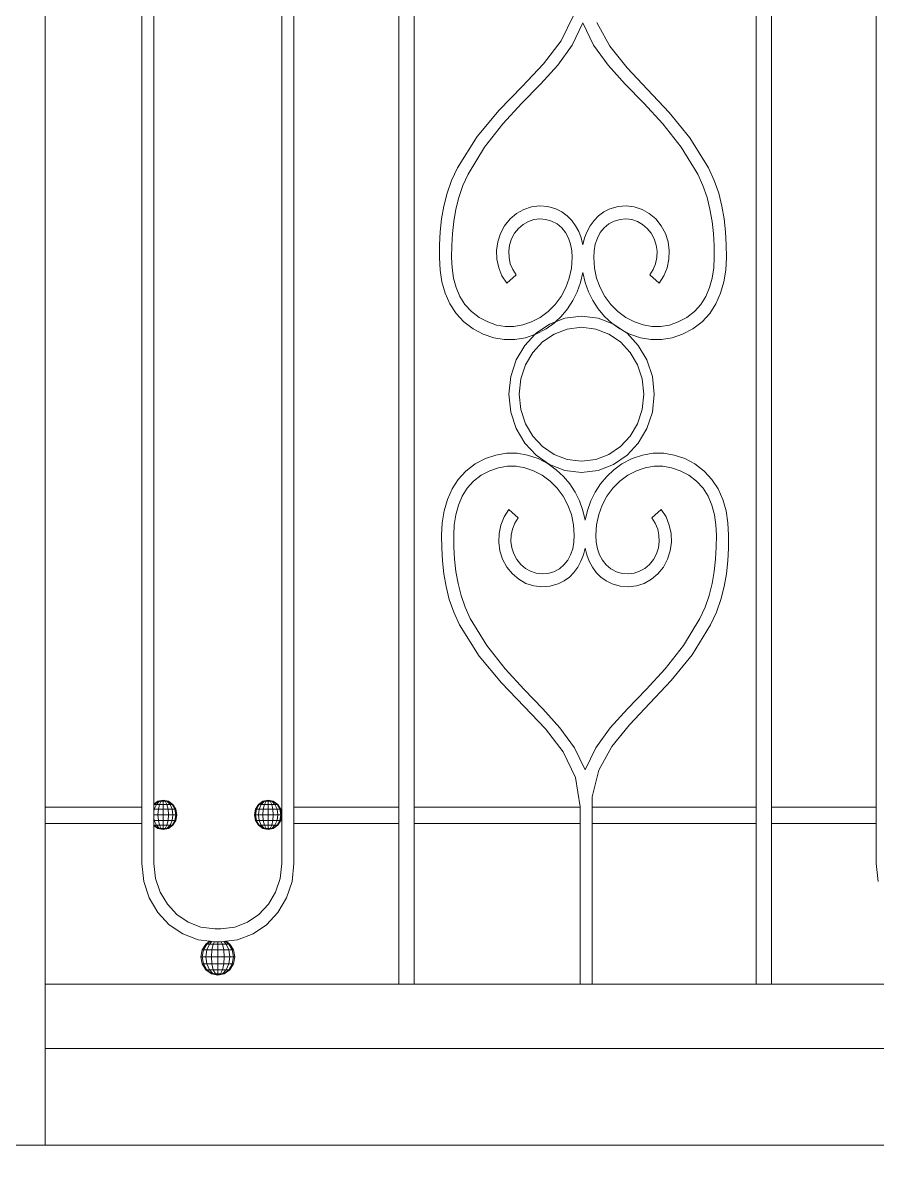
# Model space of a CAD drawing. Header units: millimetres. Extents: x 1832547 to 2001569, y -558009 to -417808.
# Drawn here: x 1889493 to 1890024, y -523585 to -522876 of the extents above; entities that cross this region are included whole.
import ezdxf
from ezdxf.xclip import XClip

# ---------------------------------------------------------------- set-up
doc = ezdxf.new("R2010")
doc.units = ezdxf.units.MM
doc.header["$MEASUREMENT"] = 0
doc.header["$XCLIPFRAME"] = 0
doc.linetypes.add('HIDDEN', pattern=[9.525, 6.35, -3.175])
for name, color, linetype, lineweight in [('CA. HATCH', 250, 'CONTINUOUS', 9), ('CA. TUONG', 30, 'CONTINUOUS', 30), ('CA.dim 08', 8, 'CONTINUOUS', 13), ('CA.khuat 75', 75, 'HIDDEN', 9), ('CA.noi that 15', 15, 'CONTINUOUS', 9), ('CA.thay 145', 145, 'CONTINUOUS', 18), ('CA_manh 08', 8, 'CONTINUOUS', 9)]:
    doc.layers.add(name, color=color, linetype=linetype, lineweight=lineweight)

# ---------------------------------------------------------------- blocks, each defined once
blk = doc.blocks.new('\xad54t54')
at = {"layer": 'CA. HATCH'}
h = blk.add_hatch(dxfattribs=at)
h.set_pattern_fill('MUDST', color=256, scale=200, angle=45, double=1)
h.paths.add_polyline_path([(1844214.98, -519021.52), (1844865.11, -519021.52), (1844865.11, -516941.52), (1844214.98, -516941.52)])
h.paths.add_polyline_path([(1845703.34, -519021.52), (1845055.11, -519021.52), (1845055.11, -516941.52), (1845703.34, -516941.52)])
blk.add_lwpolyline([(1845703.34, -519021.52), (1845055.11, -519021.52), (1845055.11, -516941.52), (1845703.34, -516941.52)], close=True, dxfattribs=at)
at = {"layer": 'CA.dim 08'}
blk.add_lwpolyline([(1845708.34, -519026.52), (1845050.11, -519026.52), (1845050.11, -516936.52), (1845708.34, -516936.52)], close=True, dxfattribs=at)
at = {"layer": 'CA.khuat 75', "ltscale": 20}
blk.add_lwpolyline([(1845798.34, -516846.52), (1844960.11, -517981.52), (1845800.23, -519116.52)], dxfattribs=at)
at = {"layer": 'CA.noi that 15'}
blk.add_lwpolyline([(1845718.34, -519036.52), (1845040.11, -519036.52), (1845040.11, -516926.52), (1845718.34, -516926.52)], close=True, dxfattribs=at)
at = {"layer": 'CA.thay 145'}
for points in [[(1844119.98, -519126.52), (1844119.98, -516846.52), (1845800.23, -516846.52), (1845800.23, -519126.52), (1845860.23, -519126.52), (1845860.23, -516346.52), (1844059.98, -516346.52), (1844059.98, -519126.52)], [(1845800.23, -519116.52), (1844960.11, -519116.52), (1844960.11, -516846.52), (1845800.23, -516846.52)], [(1845738.34, -519056.52), (1845020.11, -519056.52), (1845020.11, -516906.52), (1845738.34, -516906.52)]]:
    blk.add_lwpolyline(points, close=True, dxfattribs=at)
blk.add_lwpolyline([(1845800.23, -519116.52), (1845800.23, -516846.52)], dxfattribs=at)

msp = doc.modelspace()

# ---------------------------------------------------------------- linework, layer by layer
at = {"layer": 'CA_manh 08'}
for p, q in [((1889507.42, -523363.42), (1889507.42, -522850.38)), ((1889567.39, -522850.38), (1889567.39, -523363.42)), ((1889574.96, -523361.66), (1889574.96, -522851.77)), ((1889654.41, -522852.13), (1889654.41, -523368.31)), ((1889661.98, -523363.42), (1889661.98, -522851.15)), ((1889727.14, -522851.15), (1889727.14, -523363.42)), ((1889736.6, -523363.42), (1889736.6, -522851.15)), ((1889949.22, -522851.15), (1889949.22, -523363.42)), ((1889958.67, -523363.42), (1889958.67, -522851.15)), ((1890023.84, -522851.15), (1890023.84, -523363.42)), ((1889835.6, -522871.46), (1889828.02, -522887.24)), ((1889834.93, -522889.88), (1889841.55, -522876.16)), ((1889841.55, -522876.16), (1889848.17, -522889.88)), ((1889858.22, -522890.55), (1889850.17, -522875.93)), ((1889828.02, -522887.24), (1889816.96, -522901.59)), ((1889825.94, -522902.27), (1889834.93, -522889.88)), ((1889848.17, -522889.88), (1889857.17, -522902.27)), ((1889869.1, -522904.1), (1889858.22, -522890.55)), ((1889816.96, -522901.59), (1889803.72, -522915.58)), ((1889815.28, -522914.08), (1889825.94, -522902.27)), ((1889857.17, -522902.27), (1889867.83, -522914.08)), ((1889881.75, -522917.51), (1889869.1, -522904.1)), ((1889803.72, -522915.58), (1889789.55, -522930.28)), ((1889803.66, -522926.04), (1889815.28, -522914.08)), ((1889867.83, -522914.08), (1889879.44, -522926.04)), ((1889895.08, -522931.7), (1889881.75, -522917.51)), ((1889789.55, -522930.28), (1889775.74, -522946.78)), ((1889791.8, -522938.87), (1889803.66, -522926.04)), ((1889879.44, -522926.04), (1889891.31, -522938.87)), ((1889908.04, -522947.61), (1889895.08, -522931.7)), ((1889780.4, -522953.32), (1889791.8, -522938.87)), ((1889891.31, -522938.87), (1889902.7, -522953.32)), ((1889775.74, -522946.78), (1889763.57, -522966.16)), ((1889770.18, -522970.11), (1889780.4, -522953.32)), ((1889902.7, -522953.32), (1889912.93, -522970.11)), ((1889919.54, -522966.16), (1889908.04, -522947.61)), ((1889763.57, -522966.16), (1889759.94, -522974.08)), ((1889923.17, -522974.08), (1889919.54, -522966.16)), ((1889759.94, -522974.08), (1889757.16, -522982.02)), ((1889766.95, -522977.23), (1889770.18, -522970.11)), ((1889912.93, -522970.11), (1889916.16, -522977.23)), ((1889925.94, -522982.02), (1889923.17, -522974.08)), ((1889757.16, -522982.02), (1889755.13, -522989.98)), ((1889764.44, -522984.53), (1889766.95, -522977.23)), ((1889916.16, -522977.23), (1889918.67, -522984.53)), ((1889927.98, -522989.98), (1889925.94, -522982.02)), ((1889762.57, -522991.95), (1889764.44, -522984.53)), ((1889918.67, -522984.53), (1889920.53, -522991.95)), ((1889755.13, -522989.98), (1889753.73, -522997.96)), ((1889761.27, -522999.45), (1889762.57, -522991.95)), ((1889800.34, -522994.52), (1889796.33, -522997.92)), ((1889804.81, -522992), (1889800.34, -522994.52)), ((1889809.61, -522990.41), (1889804.81, -522992)), ((1889814.63, -522989.8), (1889809.61, -522990.41)), ((1889819.72, -522990.19), (1889814.63, -522989.8)), ((1889824.76, -522991.64), (1889819.72, -522990.19)), ((1889828.49, -522993.51), (1889824.76, -522991.64)), ((1889831.77, -522995.92), (1889828.49, -522993.51)), ((1889834.62, -522998.81), (1889831.77, -522995.92)), ((1889851.33, -522995.92), (1889848.49, -522998.81)), ((1889854.62, -522993.51), (1889851.33, -522995.92)), ((1889858.35, -522991.64), (1889854.62, -522993.51)), ((1889863.39, -522990.19), (1889858.35, -522991.64)), ((1889868.48, -522989.8), (1889863.39, -522990.19)), ((1889873.49, -522990.41), (1889868.48, -522989.8)), ((1889878.3, -522992), (1889873.49, -522990.41)), ((1889882.77, -522994.52), (1889878.3, -522992)), ((1889886.77, -522997.92), (1889882.77, -522994.52)), ((1889920.53, -522991.95), (1889921.84, -522999.45)), ((1889929.37, -522997.96), (1889927.98, -522989.98)), ((1889753.73, -522997.96), (1889752.88, -523005.95)), ((1889760.45, -523006.98), (1889761.27, -522999.45)), ((1889792.92, -523002.16), (1889790.32, -523007.02)), ((1889796.33, -522997.92), (1889792.92, -523002.16)), ((1889799.09, -523006.86), (1889801.56, -523003.79)), ((1889801.56, -523003.79), (1889804.45, -523001.33)), ((1889804.45, -523001.33), (1889807.68, -522999.51)), ((1889807.68, -522999.51), (1889811.15, -522998.36)), ((1889811.15, -522998.36), (1889814.77, -522997.91)), ((1889814.77, -522997.91), (1889818.46, -522998.2)), ((1889818.46, -522998.2), (1889822.11, -522999.25)), ((1889822.11, -522999.25), (1889825.55, -523001.06)), ((1889825.55, -523001.06), (1889828.42, -523003.47)), ((1889828.42, -523003.47), (1889830.76, -523006.41)), ((1889837.02, -523002.12), (1889834.62, -522998.81)), ((1889838.97, -523005.79), (1889837.02, -523002.12)), ((1889846.09, -523002.12), (1889844.13, -523005.79)), ((1889848.49, -522998.81), (1889846.09, -523002.12)), ((1889852.35, -523006.41), (1889854.68, -523003.47)), ((1889854.68, -523003.47), (1889857.56, -523001.06)), ((1889857.56, -523001.06), (1889860.99, -522999.25)), ((1889860.99, -522999.25), (1889864.65, -522998.2)), ((1889864.65, -522998.2), (1889868.33, -522997.91)), ((1889868.33, -522997.91), (1889871.96, -522998.36)), ((1889871.96, -522998.36), (1889875.43, -522999.51)), ((1889875.43, -522999.51), (1889878.65, -523001.33)), ((1889878.65, -523001.33), (1889881.55, -523003.79)), ((1889881.55, -523003.79), (1889884.01, -523006.86)), ((1889890.19, -523002.16), (1889886.77, -522997.92)), ((1889892.79, -523007.02), (1889890.19, -523002.16)), ((1889921.84, -522999.45), (1889922.66, -523006.98)), ((1889930.23, -523005.95), (1889929.37, -522997.96)), ((1889752.88, -523005.95), (1889752.45, -523013.96)), ((1889760.02, -523014.48), (1889760.45, -523006.98)), ((1889790.32, -523007.02), (1889788.66, -523012.2)), ((1889796, -523014.15), (1889797.21, -523010.39)), ((1889797.21, -523010.39), (1889799.09, -523006.86)), ((1889830.76, -523006.41), (1889832.56, -523009.8)), ((1889832.56, -523009.8), (1889833.84, -523013.57)), ((1889840.49, -523009.75), (1889838.97, -523005.79)), ((1889841.55, -523013.96), (1889840.49, -523009.75)), ((1889842.62, -523009.75), (1889841.55, -523013.96)), ((1889844.13, -523005.79), (1889842.62, -523009.75)), ((1889849.27, -523013.57), (1889850.55, -523009.8)), ((1889850.55, -523009.8), (1889852.35, -523006.41)), ((1889884.01, -523006.86), (1889885.9, -523010.39)), ((1889885.9, -523010.39), (1889887.1, -523014.15)), ((1889894.45, -523012.2), (1889892.79, -523007.02)), ((1889922.66, -523006.98), (1889923.08, -523014.48)), ((1889930.65, -523013.96), (1889930.23, -523005.95)), ((1889752.45, -523013.96), (1889752.36, -523021.98)), ((1889759.92, -523021.92), (1889760.02, -523014.48)), ((1889788.66, -523012.2), (1889787.92, -523017.57)), ((1889787.92, -523017.57), (1889788.11, -523022.96)), ((1889795.48, -523018.03), (1889796, -523014.15)), ((1889795.63, -523021.94), (1889795.48, -523018.03)), ((1889833.84, -523013.57), (1889834.6, -523017.66)), ((1889834.6, -523017.66), (1889834.85, -523021.98)), ((1889848.26, -523021.98), (1889848.51, -523017.66)), ((1889848.51, -523017.66), (1889849.27, -523013.57)), ((1889887.1, -523014.15), (1889887.63, -523018.03)), ((1889887.63, -523018.03), (1889887.48, -523021.94)), ((1889895.18, -523017.57), (1889894.45, -523012.2)), ((1889894.99, -523022.96), (1889895.18, -523017.57)), ((1889923.08, -523014.48), (1889923.18, -523021.92)), ((1889930.75, -523021.98), (1889930.65, -523013.96)), ((1889752.36, -523021.98), (1889752.77, -523029.69)), ((1889760.24, -523028.42), (1889759.92, -523021.92)), ((1889788.11, -523022.96), (1889789.23, -523028.25)), ((1889796.44, -523025.77), (1889795.63, -523021.94)), ((1889834.85, -523021.98), (1889834.4, -523028.47)), ((1889848.71, -523028.47), (1889848.26, -523021.98)), ((1889887.48, -523021.94), (1889886.67, -523025.77)), ((1889893.88, -523028.25), (1889894.99, -523022.96)), ((1889923.18, -523021.92), (1889922.86, -523028.42)), ((1889930.34, -523029.69), (1889930.75, -523021.98)), ((1889752.77, -523029.69), (1889753.97, -523037.12)), ((1889761.18, -523034.69), (1889760.24, -523028.42)), ((1889789.23, -523028.25), (1889791.26, -523033.28)), ((1889797.92, -523029.41), (1889796.44, -523025.77)), ((1889800.04, -523032.76), (1889797.92, -523029.41)), ((1889834.4, -523028.47), (1889833.07, -523034.72)), ((1889840.14, -523037.34), (1889841.55, -523031.22)), ((1889841.55, -523031.22), (1889842.96, -523037.34)), ((1889850.04, -523034.72), (1889848.71, -523028.47)), ((1889885.19, -523029.41), (1889883.06, -523032.76)), ((1889886.67, -523025.77), (1889885.19, -523029.41)), ((1889891.85, -523033.28), (1889893.88, -523028.25)), ((1889922.86, -523028.42), (1889921.92, -523034.69)), ((1889929.14, -523037.12), (1889930.34, -523029.69)), ((1889753.97, -523037.12), (1889755.99, -523044.16)), ((1889762.8, -523040.62), (1889761.18, -523034.69)), ((1889791.26, -523033.28), (1889794.19, -523037.91)), ((1889794.19, -523037.91), (1889800.04, -523032.76)), ((1889833.07, -523034.72), (1889830.9, -523040.63)), ((1889838.06, -523043.19), (1889840.14, -523037.34)), ((1889842.96, -523037.34), (1889845.04, -523043.19)), ((1889852.2, -523040.63), (1889850.04, -523034.72)), ((1889883.06, -523032.76), (1889888.91, -523037.91)), ((1889888.91, -523037.91), (1889891.85, -523033.28)), ((1889921.92, -523034.69), (1889920.31, -523040.62)), ((1889927.11, -523044.16), (1889929.14, -523037.12)), ((1889755.99, -523044.16), (1889758.9, -523050.7)), ((1889765.14, -523046.12), (1889762.8, -523040.62)), ((1889768.26, -523051.11), (1889765.14, -523046.12)), ((1889827.96, -523046.13), (1889824.28, -523051.11)), ((1889830.9, -523040.63), (1889827.96, -523046.13)), ((1889835.34, -523048.71), (1889838.06, -523043.19)), ((1889845.04, -523043.19), (1889847.76, -523048.71)), ((1889855.15, -523046.13), (1889852.2, -523040.63)), ((1889858.83, -523051.11), (1889855.15, -523046.13)), ((1889917.97, -523046.12), (1889914.84, -523051.11)), ((1889920.31, -523040.62), (1889917.97, -523046.12)), ((1889924.21, -523050.7), (1889927.11, -523044.16)), ((1889758.9, -523050.7), (1889762.71, -523056.63)), ((1889772.22, -523055.48), (1889768.26, -523051.11)), ((1889824.28, -523051.11), (1889819.91, -523055.48)), ((1889832.02, -523053.84), (1889835.34, -523048.71)), ((1889847.76, -523048.71), (1889851.09, -523053.84)), ((1889863.2, -523055.48), (1889858.83, -523051.11)), ((1889914.84, -523051.11), (1889910.89, -523055.48)), ((1889920.39, -523056.63), (1889924.21, -523050.7)), ((1889762.71, -523056.63), (1889767.49, -523061.83)), ((1889777.06, -523059.16), (1889772.22, -523055.48)), ((1889782.41, -523061.98), (1889777.06, -523059.16)), ((1889814.91, -523059.16), (1889809.57, -523061.97)), ((1889819.91, -523055.48), (1889814.91, -523059.16)), ((1889824.5, -523061.86), (1889828.11, -523058.5)), ((1889830.34, -523059.62), (1889824.5, -523061.86)), ((1889828.11, -523058.5), (1889832.02, -523053.84)), ((1889840.7, -523058.33), (1889830.34, -523059.62)), ((1889851.06, -523059.62), (1889840.7, -523058.33)), ((1889860.05, -523063.07), (1889851.06, -523059.62)), ((1889851.09, -523053.84), (1889855, -523058.5)), ((1889855, -523058.5), (1889859.45, -523062.64)), ((1889868.2, -523059.16), (1889863.2, -523055.48)), ((1889873.54, -523061.97), (1889868.2, -523059.16)), ((1889906.05, -523059.16), (1889900.7, -523061.98)), ((1889910.89, -523055.48), (1889906.05, -523059.16)), ((1889915.61, -523061.83), (1889920.39, -523056.63)), ((1889767.49, -523061.83), (1889773.27, -523066.19)), ((1889773.27, -523066.19), (1889779.65, -523069.54)), ((1889782.41, -523061.98), (1889787.81, -523063.86)), ((1889793.26, -523064.8), (1889787.81, -523063.86)), ((1889798.72, -523064.8), (1889793.26, -523064.8)), ((1889804.16, -523063.85), (1889798.72, -523064.8)), ((1889809.57, -523061.97), (1889804.16, -523063.85)), ((1889812.32, -523069.54), (1889818.69, -523066.19)), ((1889820.83, -523063.27), (1889812.43, -523069.01)), ((1889818.69, -523066.19), (1889823.66, -523062.64)), ((1889824.5, -523061.86), (1889820.83, -523063.27)), ((1889823.66, -523062.64), (1889824.5, -523061.86)), ((1889823.66, -523069.49), (1889831.82, -523066.35)), ((1889831.82, -523066.35), (1889840.7, -523065.25)), ((1889840.7, -523065.25), (1889849.59, -523066.35)), ((1889849.59, -523066.35), (1889857.74, -523069.49)), ((1889859.45, -523062.64), (1889860.05, -523063.07)), ((1889860.05, -523063.07), (1889864.42, -523066.19)), ((1889860.58, -523063.27), (1889860.05, -523063.07)), ((1889866.3, -523067.19), (1889860.58, -523063.27)), ((1889864.42, -523066.19), (1889866.3, -523067.19)), ((1889866.3, -523067.19), (1889870.79, -523069.54)), ((1889868.97, -523069.01), (1889866.3, -523067.19)), ((1889878.94, -523063.85), (1889873.54, -523061.97)), ((1889884.39, -523064.8), (1889878.94, -523063.85)), ((1889889.85, -523064.8), (1889884.39, -523064.8)), ((1889895.29, -523063.86), (1889889.85, -523064.8)), ((1889900.7, -523061.98), (1889895.29, -523063.86)), ((1889909.83, -523066.19), (1889903.46, -523069.54)), ((1889909.83, -523066.19), (1889915.61, -523061.83)), ((1889779.65, -523069.54), (1889786.13, -523071.78)), ((1889786.13, -523071.78), (1889792.69, -523072.89)), ((1889792.69, -523072.89), (1889799.27, -523072.89)), ((1889799.27, -523072.89), (1889805.83, -523071.78)), ((1889811.75, -523069.74), (1889805.43, -523076.53)), ((1889811.75, -523069.74), (1889805.83, -523071.78)), ((1889810.45, -523080.86), (1889816.46, -523074.41)), ((1889812.43, -523069.01), (1889811.75, -523069.74)), ((1889811.75, -523069.74), (1889812.32, -523069.54)), ((1889816.46, -523074.41), (1889823.66, -523069.49)), ((1889857.74, -523069.49), (1889864.94, -523074.41)), ((1889864.94, -523074.41), (1889870.95, -523080.86)), ((1889875.98, -523076.53), (1889868.97, -523069.01)), ((1889870.79, -523069.54), (1889877.28, -523071.78)), ((1889877.28, -523071.78), (1889883.83, -523072.89)), ((1889883.83, -523072.89), (1889890.41, -523072.89)), ((1889890.41, -523072.89), (1889896.97, -523071.78)), ((1889896.97, -523071.78), (1889903.46, -523069.54)), ((1889805.43, -523076.53), (1889800.08, -523085.55)), ((1889805.87, -523088.59), (1889810.45, -523080.86)), ((1889870.95, -523080.86), (1889875.53, -523088.59)), ((1889881.32, -523085.55), (1889875.98, -523076.53)), ((1889800.08, -523085.55), (1889796.68, -523095.77)), ((1889802.95, -523097.36), (1889805.87, -523088.59)), ((1889875.53, -523088.59), (1889878.45, -523097.36)), ((1889884.72, -523095.77), (1889881.32, -523085.55)), ((1889796.68, -523095.77), (1889795.49, -523106.9)), ((1889885.92, -523106.9), (1889884.72, -523095.77)), ((1889801.93, -523106.9), (1889802.95, -523097.36)), ((1889878.45, -523097.36), (1889879.47, -523106.9)), ((1889795.49, -523106.9), (1889796.68, -523118.03)), ((1889802.95, -523116.44), (1889801.93, -523106.9)), ((1889879.47, -523106.9), (1889878.45, -523116.44)), ((1889884.72, -523118.03), (1889885.92, -523106.9)), ((1889805.87, -523125.21), (1889802.95, -523116.44)), ((1889878.45, -523116.44), (1889875.53, -523125.21)), ((1889796.68, -523118.03), (1889800.08, -523128.25)), ((1889881.32, -523128.25), (1889884.72, -523118.03)), ((1889800.08, -523128.25), (1889805.43, -523137.27)), ((1889810.45, -523132.94), (1889805.87, -523125.21)), ((1889875.53, -523125.21), (1889870.95, -523132.94)), ((1889875.98, -523137.27), (1889881.32, -523128.25)), ((1889805.43, -523137.27), (1889812.43, -523144.79)), ((1889816.46, -523139.39), (1889810.45, -523132.94)), ((1889870.95, -523132.94), (1889864.94, -523139.39)), ((1889868.97, -523144.79), (1889875.98, -523137.27)), ((1889781, -523146.88), (1889787.49, -523144.65)), ((1889787.49, -523144.65), (1889794.05, -523143.53)), ((1889794.05, -523143.53), (1889800.63, -523143.53)), ((1889800.63, -523143.53), (1889807.19, -523144.65)), ((1889807.19, -523144.65), (1889813.67, -523146.88)), ((1889812.43, -523144.79), (1889820.83, -523150.53)), ((1889823.66, -523144.31), (1889816.46, -523139.39)), ((1889831.82, -523147.45), (1889823.66, -523144.31)), ((1889857.74, -523144.31), (1889849.59, -523147.45)), ((1889864.94, -523139.39), (1889857.74, -523144.31)), ((1889860.58, -523150.53), (1889868.97, -523144.79)), ((1889872.14, -523146.88), (1889878.63, -523144.65)), ((1889885.19, -523143.53), (1889878.63, -523144.65)), ((1889891.77, -523143.53), (1889885.19, -523143.53)), ((1889891.77, -523143.53), (1889898.33, -523144.65)), ((1889898.33, -523144.65), (1889904.81, -523146.88)), ((1889768.85, -523154.6), (1889774.63, -523150.23)), ((1889774.63, -523150.23), (1889781, -523146.88)), ((1889783.76, -523154.45), (1889789.17, -523152.57)), ((1889794.61, -523151.63), (1889789.17, -523152.57)), ((1889800.07, -523151.63), (1889794.61, -523151.63)), ((1889805.52, -523152.57), (1889800.07, -523151.63)), ((1889810.92, -523154.45), (1889805.52, -523152.57)), ((1889813.67, -523146.88), (1889820.05, -523150.23)), ((1889820.05, -523150.23), (1889825.01, -523153.79)), ((1889820.83, -523150.53), (1889830.34, -523154.19)), ((1889840.7, -523148.55), (1889831.82, -523147.45)), ((1889849.59, -523147.45), (1889840.7, -523148.55)), ((1889851.06, -523154.19), (1889860.58, -523150.53)), ((1889860.8, -523153.79), (1889865.77, -523150.23)), ((1889865.77, -523150.23), (1889872.14, -523146.88)), ((1889880.3, -523152.57), (1889874.9, -523154.45)), ((1889885.74, -523151.63), (1889880.3, -523152.57)), ((1889891.2, -523151.63), (1889885.74, -523151.63)), ((1889896.65, -523152.57), (1889891.2, -523151.63)), ((1889902.06, -523154.45), (1889896.65, -523152.57)), ((1889911.19, -523150.23), (1889904.81, -523146.88)), ((1889911.19, -523150.23), (1889916.97, -523154.6)), ((1889764.07, -523159.8), (1889768.85, -523154.6)), ((1889778.42, -523157.27), (1889773.57, -523160.95)), ((1889783.76, -523154.45), (1889778.42, -523157.27)), ((1889816.26, -523157.27), (1889810.92, -523154.45)), ((1889821.26, -523160.95), (1889816.26, -523157.27)), ((1889825.01, -523153.79), (1889829.46, -523157.93)), ((1889829.46, -523157.93), (1889833.37, -523162.59)), ((1889830.34, -523154.19), (1889840.7, -523155.47)), ((1889840.7, -523155.47), (1889851.06, -523154.19)), ((1889852.45, -523162.59), (1889856.35, -523157.93)), ((1889856.35, -523157.93), (1889860.8, -523153.79)), ((1889869.56, -523157.27), (1889864.55, -523160.95)), ((1889874.9, -523154.45), (1889869.56, -523157.27)), ((1889907.4, -523157.27), (1889902.06, -523154.45)), ((1889912.24, -523160.95), (1889907.4, -523157.27)), ((1889916.97, -523154.6), (1889921.75, -523159.8)), ((1889757.35, -523172.26), (1889760.25, -523165.72)), ((1889760.25, -523165.72), (1889764.07, -523159.8)), ((1889769.62, -523165.32), (1889766.49, -523170.31)), ((1889773.57, -523160.95), (1889769.62, -523165.32)), ((1889825.63, -523165.32), (1889821.26, -523160.95)), ((1889829.31, -523170.3), (1889825.63, -523165.32)), ((1889833.37, -523162.59), (1889836.7, -523167.71)), ((1889849.12, -523167.71), (1889852.45, -523162.59)), ((1889860.19, -523165.32), (1889856.5, -523170.3)), ((1889864.55, -523160.95), (1889860.19, -523165.32)), ((1889916.2, -523165.32), (1889912.24, -523160.95)), ((1889919.32, -523170.31), (1889916.2, -523165.32)), ((1889921.75, -523159.8), (1889925.57, -523165.72)), ((1889925.57, -523165.72), (1889928.47, -523172.26)), ((1889755.32, -523179.3), (1889757.35, -523172.26)), ((1889766.49, -523170.31), (1889764.15, -523175.81)), ((1889832.26, -523175.79), (1889829.31, -523170.3)), ((1889836.7, -523167.71), (1889839.42, -523173.23)), ((1889839.42, -523173.23), (1889841.5, -523179.09)), ((1889844.32, -523179.09), (1889846.4, -523173.23)), ((1889846.4, -523173.23), (1889849.12, -523167.71)), ((1889856.5, -523170.3), (1889853.56, -523175.79)), ((1889921.66, -523175.81), (1889919.32, -523170.31)), ((1889928.47, -523172.26), (1889930.5, -523179.3)), ((1889754.12, -523186.74), (1889755.32, -523179.3)), ((1889764.15, -523175.81), (1889762.54, -523181.74)), ((1889792.61, -523183.14), (1889795.55, -523178.51)), ((1889795.55, -523178.51), (1889801.4, -523183.67)), ((1889834.42, -523181.71), (1889832.26, -523175.79)), ((1889841.5, -523179.09), (1889842.91, -523185.21)), ((1889842.91, -523185.21), (1889844.32, -523179.09)), ((1889853.56, -523175.79), (1889851.39, -523181.71)), ((1889884.42, -523183.67), (1889890.27, -523178.51)), ((1889890.27, -523178.51), (1889893.21, -523183.14)), ((1889923.28, -523181.74), (1889921.66, -523175.81)), ((1889930.5, -523179.3), (1889931.69, -523186.74)), ((1889753.71, -523194.45), (1889754.12, -523186.74)), ((1889761.6, -523188), (1889761.28, -523194.51)), ((1889762.54, -523181.74), (1889761.6, -523188)), ((1889790.58, -523188.18), (1889792.61, -523183.14)), ((1889799.27, -523187.02), (1889797.8, -523190.66)), ((1889801.4, -523183.67), (1889799.27, -523187.02)), ((1889835.75, -523187.96), (1889834.42, -523181.71)), ((1889836.21, -523194.44), (1889835.75, -523187.96)), ((1889850.06, -523187.96), (1889849.61, -523194.44)), ((1889851.39, -523181.71), (1889850.06, -523187.96)), ((1889886.55, -523187.02), (1889884.42, -523183.67)), ((1889888.02, -523190.66), (1889886.55, -523187.02)), ((1889893.21, -523183.14), (1889895.23, -523188.18)), ((1889924.22, -523188), (1889923.28, -523181.74)), ((1889924.54, -523194.51), (1889924.22, -523188)), ((1889931.69, -523186.74), (1889932.11, -523194.45)), ((1889753.81, -523202.47), (1889753.71, -523194.45)), ((1889761.28, -523194.51), (1889761.38, -523201.95)), ((1889789.28, -523198.86), (1889789.47, -523193.46)), ((1889789.47, -523193.46), (1889790.58, -523188.18)), ((1889796.98, -523194.49), (1889796.83, -523198.4)), ((1889797.8, -523190.66), (1889796.98, -523194.49)), ((1889835.95, -523198.77), (1889836.21, -523194.44)), ((1889849.61, -523194.44), (1889849.87, -523198.77)), ((1889888.83, -523194.49), (1889888.02, -523190.66)), ((1889888.98, -523198.4), (1889888.83, -523194.49)), ((1889895.23, -523188.18), (1889896.35, -523193.46)), ((1889896.35, -523193.46), (1889896.54, -523198.86)), ((1889924.44, -523201.95), (1889924.54, -523194.51)), ((1889932.11, -523194.45), (1889932.01, -523202.47)), ((1889761.38, -523201.95), (1889761.8, -523209.45)), ((1889790.01, -523204.22), (1889789.28, -523198.86)), ((1889796.83, -523198.4), (1889797.36, -523202.28)), ((1889797.36, -523202.28), (1889798.56, -523206.04)), ((1889835.19, -523202.86), (1889835.95, -523198.77)), ((1889849.87, -523198.77), (1889850.63, -523202.86)), ((1889887.25, -523206.04), (1889888.46, -523202.28)), ((1889888.46, -523202.28), (1889888.98, -523198.4)), ((1889896.54, -523198.86), (1889895.8, -523204.22)), ((1889924.01, -523209.45), (1889924.44, -523201.95)), ((1889754.23, -523210.47), (1889753.81, -523202.47)), ((1889791.68, -523209.41), (1889790.01, -523204.22)), ((1889798.56, -523206.04), (1889800.45, -523209.56)), ((1889832.11, -523210.02), (1889833.91, -523206.63)), ((1889833.91, -523206.63), (1889835.19, -523202.86)), ((1889841.84, -523206.67), (1889840.33, -523210.64)), ((1889842.91, -523202.47), (1889841.84, -523206.67)), ((1889843.97, -523206.67), (1889842.91, -523202.47)), ((1889845.49, -523210.64), (1889843.97, -523206.67)), ((1889850.63, -523202.86), (1889851.9, -523206.63)), ((1889851.9, -523206.63), (1889853.7, -523210.02)), ((1889885.37, -523209.56), (1889887.25, -523206.04)), ((1889895.8, -523204.22), (1889894.14, -523209.41)), ((1889932.01, -523202.47), (1889931.58, -523210.47)), ((1889755.09, -523218.47), (1889754.23, -523210.47)), ((1889761.8, -523209.45), (1889762.62, -523216.98)), ((1889794.28, -523214.27), (1889791.68, -523209.41)), ((1889797.69, -523218.51), (1889794.28, -523214.27)), ((1889800.45, -523209.56), (1889802.91, -523212.63)), ((1889802.91, -523212.63), (1889805.81, -523215.1)), ((1889805.81, -523215.1), (1889809.03, -523216.92)), ((1889823.47, -523217.17), (1889826.9, -523215.36)), ((1889826.9, -523215.36), (1889829.78, -523212.96)), ((1889829.78, -523212.96), (1889832.11, -523210.02)), ((1889838.37, -523214.31), (1889835.97, -523217.62)), ((1889840.33, -523210.64), (1889838.37, -523214.31)), ((1889847.44, -523214.31), (1889845.49, -523210.64)), ((1889849.84, -523217.62), (1889847.44, -523214.31)), ((1889853.7, -523210.02), (1889856.04, -523212.96)), ((1889856.04, -523212.96), (1889858.92, -523215.36)), ((1889858.92, -523215.36), (1889862.35, -523217.17)), ((1889876.78, -523216.92), (1889880.01, -523215.1)), ((1889880.01, -523215.1), (1889882.9, -523212.63)), ((1889882.9, -523212.63), (1889885.37, -523209.56)), ((1889891.54, -523214.27), (1889888.13, -523218.51)), ((1889894.14, -523209.41), (1889891.54, -523214.27)), ((1889923.19, -523216.98), (1889924.01, -523209.45)), ((1889931.58, -523210.47), (1889930.73, -523218.47)), ((1889756.48, -523226.44), (1889755.09, -523218.47)), ((1889762.62, -523216.98), (1889763.93, -523224.48)), ((1889801.69, -523221.91), (1889797.69, -523218.51)), ((1889806.16, -523224.42), (1889801.69, -523221.91)), ((1889809.03, -523216.92), (1889812.51, -523218.07)), ((1889812.51, -523218.07), (1889816.13, -523218.51)), ((1889816.13, -523218.51), (1889819.81, -523218.23)), ((1889819.81, -523218.23), (1889823.47, -523217.17)), ((1889829.84, -523222.92), (1889826.11, -523224.79)), ((1889833.13, -523220.51), (1889829.84, -523222.92)), ((1889835.97, -523217.62), (1889833.13, -523220.51)), ((1889852.69, -523220.51), (1889849.84, -523217.62)), ((1889855.98, -523222.92), (1889852.69, -523220.51)), ((1889859.7, -523224.79), (1889855.98, -523222.92)), ((1889862.35, -523217.17), (1889866, -523218.23)), ((1889866, -523218.23), (1889869.69, -523218.51)), ((1889869.69, -523218.51), (1889873.31, -523218.07)), ((1889873.31, -523218.07), (1889876.78, -523216.92)), ((1889884.12, -523221.91), (1889879.65, -523224.42)), ((1889888.13, -523218.51), (1889884.12, -523221.91)), ((1889921.89, -523224.48), (1889923.19, -523216.98)), ((1889930.73, -523218.47), (1889929.33, -523226.44)), ((1889758.52, -523234.4), (1889756.48, -523226.44)), ((1889763.93, -523224.48), (1889765.79, -523231.9)), ((1889810.97, -523226.01), (1889806.16, -523224.42)), ((1889815.98, -523226.63), (1889810.97, -523226.01)), ((1889821.07, -523226.24), (1889815.98, -523226.63)), ((1889826.11, -523224.79), (1889821.07, -523226.24)), ((1889864.74, -523226.24), (1889859.7, -523224.79)), ((1889869.84, -523226.63), (1889864.74, -523226.24)), ((1889874.85, -523226.01), (1889869.84, -523226.63)), ((1889879.65, -523224.42), (1889874.85, -523226.01)), ((1889920.02, -523231.9), (1889921.89, -523224.48)), ((1889929.33, -523226.44), (1889927.3, -523234.4)), ((1889761.3, -523242.35), (1889758.52, -523234.4)), ((1889765.79, -523231.9), (1889768.3, -523239.2)), ((1889917.52, -523239.2), (1889920.02, -523231.9)), ((1889927.3, -523234.4), (1889924.52, -523242.35)), ((1889764.92, -523250.27), (1889761.3, -523242.35)), ((1889768.3, -523239.2), (1889771.53, -523246.31)), ((1889914.28, -523246.31), (1889917.52, -523239.2)), ((1889924.52, -523242.35), (1889920.89, -523250.27)), ((1889777.1, -523269.65), (1889764.92, -523250.27)), ((1889771.53, -523246.31), (1889781.76, -523263.11)), ((1889904.06, -523263.11), (1889914.28, -523246.31)), ((1889920.89, -523250.27), (1889909.39, -523268.82)), ((1889781.76, -523263.11), (1889793.15, -523277.55)), ((1889892.66, -523277.55), (1889904.06, -523263.11)), ((1889790.91, -523286.15), (1889777.1, -523269.65)), ((1889909.39, -523268.82), (1889896.44, -523284.73)), ((1889793.15, -523277.55), (1889805.02, -523290.39)), ((1889880.8, -523290.39), (1889892.66, -523277.55)), ((1889805.07, -523300.85), (1889790.91, -523286.15)), ((1889896.44, -523284.73), (1889883.1, -523298.92)), ((1889805.02, -523290.39), (1889816.63, -523302.35)), ((1889869.18, -523302.35), (1889880.8, -523290.39)), ((1889818.32, -523314.84), (1889805.07, -523300.85)), ((1889883.1, -523298.92), (1889870.46, -523312.33)), ((1889816.63, -523302.35), (1889827.29, -523314.16)), ((1889858.52, -523314.16), (1889869.18, -523302.35)), ((1889829.37, -523329.18), (1889818.32, -523314.84)), ((1889827.29, -523314.16), (1889836.29, -523326.55)), ((1889849.53, -523326.55), (1889858.52, -523314.16)), ((1889870.46, -523312.33), (1889859.58, -523325.87)), ((1889836.96, -523344.97), (1889829.37, -523329.18)), ((1889836.29, -523326.55), (1889842.91, -523340.26)), ((1889842.91, -523340.26), (1889849.53, -523326.55)), ((1889859.58, -523325.87), (1889851.52, -523340.49)), ((1889851.52, -523340.49), (1889847.37, -523357.11)), ((1889839.8, -523363.28), (1889836.96, -523344.97)), ((1889847.37, -523357.11), (1889847.37, -523363.42)), ((1889507.42, -523363.42), (1889567.39, -523363.42)), ((1889507.42, -523363.42), (1889507.42, -523373.58)), ((1889567.39, -523363.42), (1889567.39, -523373.58)), ((1889574.96, -523361.66), (1889577.45, -523359.86)), ((1889574.96, -523361.85), (1889574.96, -523361.66)), ((1889575.15, -523361.85), (1889574.96, -523361.85)), ((1889574.96, -523362.18), (1889575.15, -523361.85)), ((1889574.96, -523362.18), (1889574.96, -523361.85)), ((1889574.96, -523364.81), (1889574.96, -523362.18)), ((1889575.15, -523364.81), (1889574.96, -523364.81)), ((1889574.96, -523366.29), (1889575.15, -523364.81)), ((1889574.96, -523366.29), (1889574.96, -523364.81)), ((1889575.15, -523361.85), (1889577.7, -523359.86)), ((1889576.46, -523361.85), (1889575.15, -523361.85)), ((1889575.15, -523364.81), (1889576.46, -523361.85)), ((1889577.7, -523364.81), (1889575.15, -523364.81)), ((1889576.46, -523361.85), (1889578.41, -523359.86)), ((1889578.41, -523361.85), (1889576.46, -523361.85)), ((1889577.45, -523359.86), (1889580.71, -523359.17)), ((1889577.7, -523359.86), (1889577.45, -523359.86)), ((1889577.45, -523368.31), (1889577.7, -523364.81)), ((1889577.7, -523359.86), (1889580.71, -523359.17)), ((1889578.41, -523359.86), (1889577.7, -523359.86)), ((1889577.7, -523364.81), (1889578.41, -523361.85)), ((1889580.71, -523364.81), (1889577.7, -523364.81)), ((1889578.41, -523359.86), (1889580.71, -523359.17)), ((1889579.47, -523359.86), (1889578.41, -523359.86)), ((1889578.41, -523361.85), (1889579.47, -523359.86)), ((1889580.71, -523361.85), (1889578.41, -523361.85)), ((1889579.47, -523359.86), (1889580.71, -523359.17)), ((1889580.71, -523359.86), (1889579.47, -523359.86)), ((1889580.71, -523359.17), (1889580.71, -523359.86)), ((1889583.97, -523359.86), (1889580.71, -523359.17)), ((1889583.72, -523359.86), (1889580.71, -523359.17)), ((1889583.02, -523359.86), (1889580.71, -523359.17)), ((1889581.96, -523359.86), (1889580.71, -523359.17)), ((1889581.96, -523359.86), (1889580.71, -523359.86)), ((1889580.71, -523359.86), (1889580.71, -523361.85)), ((1889583.02, -523361.85), (1889580.71, -523361.85)), ((1889580.71, -523361.85), (1889580.71, -523364.81)), ((1889583.72, -523364.81), (1889580.71, -523364.81)), ((1889580.71, -523364.81), (1889580.71, -523368.31)), ((1889583.02, -523359.86), (1889581.96, -523359.86)), ((1889583.02, -523361.85), (1889581.96, -523359.86)), ((1889583.72, -523359.86), (1889583.02, -523359.86)), ((1889584.97, -523361.85), (1889583.02, -523359.86)), ((1889584.97, -523361.85), (1889583.02, -523361.85)), ((1889583.72, -523364.81), (1889583.02, -523361.85)), ((1889583.72, -523359.86), (1889583.97, -523359.86)), ((1889586.27, -523361.85), (1889583.72, -523359.86)), ((1889586.27, -523364.81), (1889583.72, -523364.81)), ((1889583.97, -523368.31), (1889583.72, -523364.81)), ((1889586.73, -523361.85), (1889583.97, -523359.86)), ((1889586.27, -523361.85), (1889584.97, -523361.85)), ((1889586.27, -523364.81), (1889584.97, -523361.85)), ((1889586.73, -523361.85), (1889586.27, -523361.85)), ((1889587.98, -523364.81), (1889586.27, -523361.85)), ((1889587.98, -523364.81), (1889586.27, -523364.81)), ((1889586.73, -523368.31), (1889586.27, -523364.81)), ((1889588.58, -523364.81), (1889586.73, -523361.85)), ((1889588.58, -523364.81), (1889587.98, -523364.81)), ((1889588.58, -523368.31), (1889587.98, -523364.81)), ((1889589.22, -523368.31), (1889588.58, -523364.81)), ((1889637.38, -523368.31), (1889638.03, -523364.81)), ((1889638.03, -523364.81), (1889639.88, -523361.85)), ((1889638.63, -523364.81), (1889638.03, -523364.81)), ((1889638.03, -523368.31), (1889638.63, -523364.81)), ((1889638.63, -523364.81), (1889640.34, -523361.85)), ((1889640.34, -523364.81), (1889638.63, -523364.81)), ((1889639.88, -523361.85), (1889642.64, -523359.86)), ((1889640.34, -523361.85), (1889639.88, -523361.85)), ((1889639.88, -523368.31), (1889640.34, -523364.81)), ((1889640.34, -523361.85), (1889642.89, -523359.86)), ((1889641.64, -523361.85), (1889640.34, -523361.85)), ((1889640.34, -523364.81), (1889641.64, -523361.85)), ((1889642.89, -523364.81), (1889640.34, -523364.81)), ((1889641.64, -523361.85), (1889643.59, -523359.86)), ((1889643.59, -523361.85), (1889641.64, -523361.85)), ((1889642.64, -523359.86), (1889645.9, -523359.17)), ((1889642.89, -523359.86), (1889642.64, -523359.86)), ((1889642.64, -523368.31), (1889642.89, -523364.81)), ((1889642.89, -523359.86), (1889645.9, -523359.17)), ((1889643.59, -523359.86), (1889642.89, -523359.86)), ((1889642.89, -523364.81), (1889643.59, -523361.85)), ((1889645.9, -523364.81), (1889642.89, -523364.81)), ((1889643.59, -523359.86), (1889645.9, -523359.17)), ((1889644.65, -523359.86), (1889643.59, -523359.86)), ((1889643.59, -523361.85), (1889644.65, -523359.86)), ((1889645.9, -523361.85), (1889643.59, -523361.85)), ((1889644.65, -523359.86), (1889645.9, -523359.17)), ((1889645.9, -523359.86), (1889644.65, -523359.86)), ((1889645.9, -523359.17), (1889645.9, -523359.86)), ((1889649.15, -523359.86), (1889645.9, -523359.17)), ((1889648.91, -523359.86), (1889645.9, -523359.17)), ((1889648.2, -523359.86), (1889645.9, -523359.17)), ((1889647.14, -523359.86), (1889645.9, -523359.17)), ((1889647.14, -523359.86), (1889645.9, -523359.86)), ((1889645.9, -523359.86), (1889645.9, -523361.85)), ((1889648.2, -523361.85), (1889645.9, -523361.85)), ((1889645.9, -523361.85), (1889645.9, -523364.81)), ((1889648.91, -523364.81), (1889645.9, -523364.81)), ((1889645.9, -523364.81), (1889645.9, -523368.31)), ((1889648.2, -523359.86), (1889647.14, -523359.86)), ((1889648.2, -523361.85), (1889647.14, -523359.86)), ((1889648.91, -523359.86), (1889648.2, -523359.86)), ((1889650.15, -523361.85), (1889648.2, -523359.86)), ((1889650.15, -523361.85), (1889648.2, -523361.85)), ((1889648.91, -523364.81), (1889648.2, -523361.85)), ((1889648.91, -523359.86), (1889649.15, -523359.86)), ((1889651.46, -523361.85), (1889648.91, -523359.86)), ((1889651.46, -523364.81), (1889648.91, -523364.81)), ((1889649.15, -523368.31), (1889648.91, -523364.81)), ((1889651.92, -523361.85), (1889649.15, -523359.86)), ((1889651.46, -523361.85), (1889650.15, -523361.85)), ((1889651.46, -523364.81), (1889650.15, -523361.85)), ((1889651.92, -523361.85), (1889651.46, -523361.85)), ((1889653.16, -523364.81), (1889651.46, -523361.85)), ((1889653.16, -523364.81), (1889651.46, -523364.81)), ((1889651.92, -523368.31), (1889651.46, -523364.81)), ((1889653.76, -523364.81), (1889651.92, -523361.85)), ((1889653.76, -523364.81), (1889653.16, -523364.81)), ((1889653.76, -523368.31), (1889653.16, -523364.81)), ((1889654.41, -523368.31), (1889653.76, -523364.81)), ((1889661.98, -523373.58), (1889661.98, -523363.42)), ((1889661.98, -523363.42), (1889727.14, -523363.42)), ((1889727.14, -523363.42), (1889727.14, -523373.58)), ((1889736.6, -523373.58), (1889736.6, -523363.42)), ((1889736.6, -523363.42), (1889839.8, -523363.42)), ((1889839.8, -523363.28), (1889839.8, -523363.42)), ((1889839.8, -523373.58), (1889839.8, -523363.42)), ((1889847.37, -523363.42), (1889949.22, -523363.42)), ((1889847.37, -523363.42), (1889847.37, -523373.58)), ((1889949.22, -523373.58), (1889949.22, -523363.42)), ((1889958.67, -523363.42), (1890023.84, -523363.42)), ((1889958.67, -523363.42), (1889958.67, -523373.58)), ((1890023.84, -523363.42), (1890023.84, -523373.58)), ((1889574.96, -523368.31), (1889574.96, -523366.29)), ((1889577.45, -523368.31), (1889574.96, -523368.31)), ((1889574.96, -523370.34), (1889574.96, -523368.31)), ((1889575.15, -523371.81), (1889574.96, -523370.34)), ((1889574.96, -523371.81), (1889574.96, -523370.34)), ((1889575.15, -523371.81), (1889574.96, -523371.81)), ((1889574.96, -523374.44), (1889574.96, -523371.81)), ((1889577.7, -523371.81), (1889575.15, -523371.81)), ((1889576.46, -523374.78), (1889575.15, -523371.81)), ((1889580.71, -523368.31), (1889577.45, -523368.31)), ((1889577.7, -523371.81), (1889577.45, -523368.31)), ((1889580.71, -523371.81), (1889577.7, -523371.81)), ((1889578.41, -523374.78), (1889577.7, -523371.81)), ((1889583.97, -523368.31), (1889580.71, -523368.31)), ((1889580.71, -523368.31), (1889580.71, -523371.81)), ((1889583.72, -523371.81), (1889580.71, -523371.81)), ((1889580.71, -523371.81), (1889580.71, -523374.78)), ((1889583.02, -523374.78), (1889583.72, -523371.81)), ((1889583.72, -523371.81), (1889583.97, -523368.31)), ((1889586.27, -523371.81), (1889583.72, -523371.81)), ((1889586.73, -523368.31), (1889583.97, -523368.31)), ((1889584.97, -523374.78), (1889586.27, -523371.81)), ((1889586.27, -523371.81), (1889586.73, -523368.31)), ((1889587.98, -523371.81), (1889586.27, -523371.81)), ((1889586.27, -523374.78), (1889587.98, -523371.81)), ((1889588.58, -523368.31), (1889586.73, -523368.31)), ((1889586.73, -523374.78), (1889588.58, -523371.81)), ((1889587.98, -523371.81), (1889588.58, -523368.31)), ((1889588.58, -523371.81), (1889587.98, -523371.81)), ((1889589.22, -523368.31), (1889588.58, -523368.31)), ((1889588.58, -523371.81), (1889589.22, -523368.31)), ((1889638.03, -523368.31), (1889637.38, -523368.31)), ((1889638.03, -523371.81), (1889637.38, -523368.31)), ((1889639.88, -523368.31), (1889638.03, -523368.31)), ((1889638.63, -523371.81), (1889638.03, -523368.31)), ((1889638.63, -523371.81), (1889638.03, -523371.81)), ((1889639.88, -523374.78), (1889638.03, -523371.81)), ((1889640.34, -523371.81), (1889638.63, -523371.81)), ((1889640.34, -523374.78), (1889638.63, -523371.81)), ((1889642.64, -523368.31), (1889639.88, -523368.31)), ((1889640.34, -523371.81), (1889639.88, -523368.31)), ((1889642.89, -523371.81), (1889640.34, -523371.81)), ((1889641.64, -523374.78), (1889640.34, -523371.81)), ((1889645.9, -523368.31), (1889642.64, -523368.31)), ((1889642.89, -523371.81), (1889642.64, -523368.31)), ((1889645.9, -523371.81), (1889642.89, -523371.81)), ((1889643.59, -523374.78), (1889642.89, -523371.81)), ((1889649.15, -523368.31), (1889645.9, -523368.31)), ((1889645.9, -523368.31), (1889645.9, -523371.81)), ((1889648.91, -523371.81), (1889645.9, -523371.81)), ((1889645.9, -523371.81), (1889645.9, -523374.78)), ((1889648.2, -523374.78), (1889648.91, -523371.81)), ((1889648.91, -523371.81), (1889649.15, -523368.31)), ((1889651.46, -523371.81), (1889648.91, -523371.81)), ((1889651.92, -523368.31), (1889649.15, -523368.31)), ((1889650.15, -523374.78), (1889651.46, -523371.81)), ((1889651.46, -523371.81), (1889651.92, -523368.31)), ((1889653.16, -523371.81), (1889651.46, -523371.81)), ((1889651.46, -523374.78), (1889653.16, -523371.81)), ((1889653.76, -523368.31), (1889651.92, -523368.31)), ((1889651.92, -523374.78), (1889653.76, -523371.81)), ((1889653.16, -523371.81), (1889653.76, -523368.31)), ((1889653.76, -523371.81), (1889653.16, -523371.81)), ((1889654.41, -523368.31), (1889653.76, -523368.31)), ((1889653.76, -523371.81), (1889654.41, -523368.31)), ((1889654.41, -523368.31), (1889654.41, -523398.45)), ((1889567.39, -523373.58), (1889507.42, -523373.58)), ((1889507.42, -523473.58), (1889507.42, -523373.58)), ((1889567.39, -523373.58), (1889567.39, -523398.49)), ((1889575.15, -523374.78), (1889574.96, -523374.44)), ((1889574.96, -523374.78), (1889574.96, -523374.44)), ((1889575.15, -523374.78), (1889574.96, -523374.78)), ((1889574.96, -523374.97), (1889574.96, -523374.78)), ((1889577.45, -523376.76), (1889574.96, -523374.97)), ((1889574.96, -523398.45), (1889574.96, -523374.97)), ((1889576.46, -523374.78), (1889575.15, -523374.78)), ((1889577.7, -523376.76), (1889575.15, -523374.78)), ((1889578.41, -523374.78), (1889576.46, -523374.78)), ((1889578.41, -523376.76), (1889576.46, -523374.78)), ((1889577.7, -523376.76), (1889577.45, -523376.76)), ((1889580.71, -523377.46), (1889577.45, -523376.76)), ((1889578.41, -523376.76), (1889577.7, -523376.76)), ((1889580.71, -523377.46), (1889577.7, -523376.76)), ((1889580.71, -523374.78), (1889578.41, -523374.78)), ((1889579.47, -523376.76), (1889578.41, -523374.78)), ((1889579.47, -523376.76), (1889578.41, -523376.76)), ((1889580.71, -523377.46), (1889578.41, -523376.76)), ((1889580.71, -523376.76), (1889579.47, -523376.76)), ((1889580.71, -523377.46), (1889579.47, -523376.76)), ((1889583.02, -523374.78), (1889580.71, -523374.78)), ((1889580.71, -523374.78), (1889580.71, -523376.76)), ((1889581.96, -523376.76), (1889580.71, -523376.76)), ((1889580.71, -523376.76), (1889580.71, -523377.46)), ((1889580.71, -523377.46), (1889583.97, -523376.76)), ((1889580.71, -523377.46), (1889583.72, -523376.76)), ((1889580.71, -523377.46), (1889583.02, -523376.76)), ((1889580.71, -523377.46), (1889581.96, -523376.76)), ((1889581.96, -523376.76), (1889583.02, -523374.78)), ((1889583.02, -523376.76), (1889581.96, -523376.76)), ((1889584.97, -523374.78), (1889583.02, -523374.78)), ((1889583.02, -523376.76), (1889584.97, -523374.78)), ((1889583.72, -523376.76), (1889583.02, -523376.76)), ((1889583.72, -523376.76), (1889586.27, -523374.78)), ((1889583.97, -523376.76), (1889583.72, -523376.76)), ((1889583.97, -523376.76), (1889586.73, -523374.78)), ((1889586.27, -523374.78), (1889584.97, -523374.78)), ((1889586.27, -523374.78), (1889586.73, -523374.78)), ((1889640.34, -523374.78), (1889639.88, -523374.78)), ((1889642.64, -523376.76), (1889639.88, -523374.78)), ((1889641.64, -523374.78), (1889640.34, -523374.78)), ((1889642.89, -523376.76), (1889640.34, -523374.78)), ((1889643.59, -523374.78), (1889641.64, -523374.78)), ((1889643.59, -523376.76), (1889641.64, -523374.78)), ((1889642.89, -523376.76), (1889642.64, -523376.76)), ((1889645.9, -523377.46), (1889642.64, -523376.76)), ((1889643.59, -523376.76), (1889642.89, -523376.76)), ((1889645.9, -523377.46), (1889642.89, -523376.76)), ((1889645.9, -523374.78), (1889643.59, -523374.78)), ((1889644.65, -523376.76), (1889643.59, -523374.78)), ((1889644.65, -523376.76), (1889643.59, -523376.76)), ((1889645.9, -523377.46), (1889643.59, -523376.76)), ((1889645.9, -523376.76), (1889644.65, -523376.76)), ((1889645.9, -523377.46), (1889644.65, -523376.76)), ((1889648.2, -523374.78), (1889645.9, -523374.78)), ((1889645.9, -523374.78), (1889645.9, -523376.76)), ((1889647.14, -523376.76), (1889645.9, -523376.76)), ((1889645.9, -523376.76), (1889645.9, -523377.46)), ((1889645.9, -523377.46), (1889649.15, -523376.76)), ((1889645.9, -523377.46), (1889648.91, -523376.76)), ((1889645.9, -523377.46), (1889648.2, -523376.76)), ((1889645.9, -523377.46), (1889647.14, -523376.76)), ((1889647.14, -523376.76), (1889648.2, -523374.78)), ((1889648.2, -523376.76), (1889647.14, -523376.76)), ((1889650.15, -523374.78), (1889648.2, -523374.78)), ((1889648.2, -523376.76), (1889650.15, -523374.78)), ((1889648.91, -523376.76), (1889648.2, -523376.76)), ((1889648.91, -523376.76), (1889651.46, -523374.78)), ((1889649.15, -523376.76), (1889648.91, -523376.76)), ((1889649.15, -523376.76), (1889651.92, -523374.78)), ((1889651.46, -523374.78), (1889650.15, -523374.78)), ((1889651.46, -523374.78), (1889651.92, -523374.78)), ((1889727.14, -523373.58), (1889661.98, -523373.58)), ((1889661.98, -523398.49), (1889661.98, -523373.58)), ((1889727.14, -523373.58), (1889727.14, -523473.58)), ((1889839.8, -523373.58), (1889736.6, -523373.58)), ((1889736.6, -523473.58), (1889736.6, -523373.58)), ((1889839.8, -523373.58), (1889839.8, -523473.58)), ((1889949.22, -523373.58), (1889847.37, -523373.58)), ((1889847.37, -523473.58), (1889847.37, -523373.58)), ((1889949.22, -523373.58), (1889949.22, -523473.58)), ((1890023.84, -523373.58), (1889958.67, -523373.58)), ((1889958.67, -523473.58), (1889958.67, -523373.58)), ((1890023.84, -523373.58), (1890023.84, -523398.49)), ((1889567.39, -523398.49), (1889568.59, -523409.66)), ((1889575.96, -523407.77), (1889574.96, -523398.45)), ((1889654.41, -523398.45), (1889653.41, -523407.77)), ((1889660.78, -523409.66), (1889661.98, -523398.49)), ((1890025.04, -523409.66), (1890023.84, -523398.49)), ((1889578.81, -523416.33), (1889575.96, -523407.77)), ((1889653.41, -523407.77), (1889650.56, -523416.33)), ((1889568.59, -523409.66), (1889572.01, -523419.92)), ((1889657.36, -523419.92), (1889660.78, -523409.66)), ((1889572.01, -523419.92), (1889577.37, -523428.98)), ((1889583.28, -523423.89), (1889578.81, -523416.33)), ((1889650.56, -523416.33), (1889646.09, -523423.88)), ((1889651.99, -523428.98), (1889657.36, -523419.92)), ((1889577.37, -523428.98), (1889584.41, -523436.53)), ((1889589.15, -523430.19), (1889583.28, -523423.89)), ((1889646.09, -523423.88), (1889640.22, -523430.18)), ((1889644.96, -523436.53), (1889651.99, -523428.98)), ((1889596.18, -523434.99), (1889589.15, -523430.19)), ((1889604.15, -523438.05), (1889596.18, -523434.99)), ((1889633.19, -523434.99), (1889625.22, -523438.05)), ((1889640.22, -523430.18), (1889633.19, -523434.99)), ((1889584.41, -523436.53), (1889592.84, -523442.29)), ((1889592.84, -523442.29), (1889602.39, -523445.97)), ((1889612.82, -523439.13), (1889604.15, -523438.05)), ((1889616.54, -523439.13), (1889612.82, -523439.13)), ((1889625.22, -523438.05), (1889616.54, -523439.13)), ((1889626.98, -523445.97), (1889636.53, -523442.29)), ((1889636.53, -523442.29), (1889644.96, -523436.53)), ((1889602.39, -523445.97), (1889609.65, -523446.87)), ((1889604.96, -523452.26), (1889607.24, -523448.59)), ((1889605.7, -523452.26), (1889607.81, -523448.59)), ((1889607.24, -523448.59), (1889609.65, -523446.87)), ((1889607.81, -523448.59), (1889607.24, -523448.59)), ((1889607.81, -523448.59), (1889609.98, -523446.91)), ((1889609.42, -523448.59), (1889607.81, -523448.59)), ((1889607.81, -523452.26), (1889609.42, -523448.59)), ((1889609.42, -523448.59), (1889610.96, -523447.03)), ((1889611.83, -523448.59), (1889609.42, -523448.59)), ((1889609.65, -523446.87), (1889609.98, -523446.91)), ((1889609.98, -523446.91), (1889610.96, -523447.03)), ((1889610.96, -523447.03), (1889612.56, -523447.23)), ((1889610.96, -523452.26), (1889611.83, -523448.59)), ((1889611.83, -523448.59), (1889612.56, -523447.23)), ((1889614.68, -523448.59), (1889611.83, -523448.59)), ((1889612.56, -523447.23), (1889612.79, -523447.26)), ((1889612.79, -523447.26), (1889614.68, -523447.26)), ((1889614.68, -523447.26), (1889614.68, -523448.59)), ((1889614.68, -523447.26), (1889616.58, -523447.26)), ((1889617.52, -523448.59), (1889614.68, -523448.59)), ((1889614.68, -523448.59), (1889614.68, -523452.26)), ((1889616.58, -523447.26), (1889616.8, -523447.23)), ((1889616.8, -523447.23), (1889618.4, -523447.03)), ((1889617.52, -523448.59), (1889616.8, -523447.23)), ((1889619.94, -523448.59), (1889617.52, -523448.59)), ((1889618.4, -523452.26), (1889617.52, -523448.59)), ((1889618.4, -523447.03), (1889619.38, -523446.91)), ((1889619.94, -523448.59), (1889618.4, -523447.03)), ((1889619.38, -523446.91), (1889619.71, -523446.87)), ((1889621.55, -523448.59), (1889619.38, -523446.91)), ((1889619.71, -523446.87), (1889626.98, -523445.97)), ((1889622.11, -523448.59), (1889619.71, -523446.87)), ((1889621.55, -523448.59), (1889619.94, -523448.59)), ((1889621.55, -523452.26), (1889619.94, -523448.59)), ((1889622.11, -523448.59), (1889621.55, -523448.59)), ((1889623.65, -523452.26), (1889621.55, -523448.59)), ((1889624.39, -523452.26), (1889622.11, -523448.59)), ((1889604.16, -523456.58), (1889604.96, -523452.26)), ((1889604.96, -523456.58), (1889604.16, -523456.58)), ((1889604.96, -523460.9), (1889604.16, -523456.58)), ((1889605.7, -523452.26), (1889604.96, -523452.26)), ((1889604.96, -523456.58), (1889605.7, -523452.26)), ((1889607.24, -523456.58), (1889604.96, -523456.58)), ((1889605.7, -523460.9), (1889604.96, -523456.58)), ((1889607.81, -523452.26), (1889605.7, -523452.26)), ((1889607.24, -523456.58), (1889607.81, -523452.26)), ((1889610.65, -523456.58), (1889607.24, -523456.58)), ((1889607.81, -523460.9), (1889607.24, -523456.58)), ((1889610.96, -523452.26), (1889607.81, -523452.26)), ((1889610.65, -523456.58), (1889610.96, -523452.26)), ((1889614.68, -523456.58), (1889610.65, -523456.58)), ((1889610.96, -523460.9), (1889610.65, -523456.58)), ((1889614.68, -523452.26), (1889610.96, -523452.26)), ((1889618.4, -523452.26), (1889614.68, -523452.26)), ((1889614.68, -523452.26), (1889614.68, -523456.58)), ((1889618.7, -523456.58), (1889614.68, -523456.58)), ((1889614.68, -523456.58), (1889614.68, -523460.9)), ((1889621.55, -523452.26), (1889618.4, -523452.26)), ((1889618.7, -523456.58), (1889618.4, -523452.26)), ((1889618.4, -523460.9), (1889618.7, -523456.58)), ((1889622.11, -523456.58), (1889618.7, -523456.58)), ((1889623.65, -523452.26), (1889621.55, -523452.26)), ((1889622.11, -523456.58), (1889621.55, -523452.26)), ((1889621.55, -523460.9), (1889622.11, -523456.58)), ((1889624.39, -523456.58), (1889622.11, -523456.58)), ((1889624.39, -523452.26), (1889623.65, -523452.26)), ((1889624.39, -523456.58), (1889623.65, -523452.26)), ((1889623.65, -523460.9), (1889624.39, -523456.58)), ((1889625.19, -523456.58), (1889624.39, -523452.26)), ((1889625.19, -523456.58), (1889624.39, -523456.58)), ((1889624.39, -523460.9), (1889625.19, -523456.58)), ((1889605.7, -523460.9), (1889604.96, -523460.9)), ((1889607.24, -523464.57), (1889604.96, -523460.9)), ((1889607.81, -523460.9), (1889605.7, -523460.9)), ((1889607.81, -523464.57), (1889605.7, -523460.9)), ((1889610.96, -523460.9), (1889607.81, -523460.9)), ((1889609.42, -523464.57), (1889607.81, -523460.9)), ((1889614.68, -523460.9), (1889610.96, -523460.9)), ((1889611.83, -523464.57), (1889610.96, -523460.9)), ((1889618.4, -523460.9), (1889614.68, -523460.9)), ((1889614.68, -523460.9), (1889614.68, -523464.57)), ((1889617.52, -523464.57), (1889618.4, -523460.9)), ((1889621.55, -523460.9), (1889618.4, -523460.9)), ((1889619.94, -523464.57), (1889621.55, -523460.9)), ((1889623.65, -523460.9), (1889621.55, -523460.9)), ((1889621.55, -523464.57), (1889623.65, -523460.9)), ((1889622.11, -523464.57), (1889624.39, -523460.9)), ((1889624.39, -523460.9), (1889623.65, -523460.9)), ((1889607.81, -523464.57), (1889607.24, -523464.57)), ((1889610.65, -523467.01), (1889607.24, -523464.57)), ((1889609.42, -523464.57), (1889607.81, -523464.57)), ((1889610.96, -523467.01), (1889607.81, -523464.57)), ((1889611.83, -523464.57), (1889609.42, -523464.57)), ((1889611.83, -523467.01), (1889609.42, -523464.57)), ((1889610.96, -523467.01), (1889610.65, -523467.01)), ((1889614.68, -523467.87), (1889610.65, -523467.01)), ((1889611.83, -523467.01), (1889610.96, -523467.01)), ((1889614.68, -523467.87), (1889610.96, -523467.01)), ((1889614.68, -523464.57), (1889611.83, -523464.57)), ((1889613.14, -523467.01), (1889611.83, -523464.57)), ((1889613.14, -523467.01), (1889611.83, -523467.01)), ((1889614.68, -523467.87), (1889611.83, -523467.01)), ((1889614.68, -523467.01), (1889613.14, -523467.01)), ((1889614.68, -523467.87), (1889613.14, -523467.01)), ((1889617.52, -523464.57), (1889614.68, -523464.57)), ((1889614.68, -523464.57), (1889614.68, -523467.01)), ((1889616.22, -523467.01), (1889614.68, -523467.01)), ((1889614.68, -523467.01), (1889614.68, -523467.87)), ((1889614.68, -523467.87), (1889618.7, -523467.01)), ((1889614.68, -523467.87), (1889618.4, -523467.01)), ((1889614.68, -523467.87), (1889617.52, -523467.01)), ((1889614.68, -523467.87), (1889616.22, -523467.01)), ((1889616.22, -523467.01), (1889617.52, -523464.57)), ((1889617.52, -523467.01), (1889616.22, -523467.01)), ((1889619.94, -523464.57), (1889617.52, -523464.57)), ((1889617.52, -523467.01), (1889619.94, -523464.57)), ((1889618.4, -523467.01), (1889617.52, -523467.01)), ((1889618.4, -523467.01), (1889621.55, -523464.57)), ((1889618.7, -523467.01), (1889618.4, -523467.01)), ((1889618.7, -523467.01), (1889622.11, -523464.57)), ((1889621.55, -523464.57), (1889619.94, -523464.57)), ((1889621.55, -523464.57), (1889622.11, -523464.57)), ((1889507.42, -523473.58), (1889507.42, -523513.58)), ((1889727.14, -523473.58), (1889507.42, -523473.58)), ((1889736.6, -523473.58), (1889727.14, -523473.58)), ((1889839.8, -523473.58), (1889736.6, -523473.58)), ((1889847.37, -523473.58), (1889839.8, -523473.58)), ((1889949.22, -523473.58), (1889847.37, -523473.58)), ((1889958.67, -523473.58), (1889949.22, -523473.58)), ((1890181.67, -523473.58), (1889958.67, -523473.58)), ((1889507.42, -523573.58), (1889507.42, -523513.58)), ((1889507.42, -523513.58), (1890181.67, -523513.58)), ((1889507.42, -523573.58), (1889479.5, -523573.58)), ((1890181.67, -523573.58), (1889507.42, -523573.58))]:
    msp.add_line(p, q, dxfattribs=at)

# ---------------------------------------------------------------- block references
at = {"layer": 'CA. TUONG'}
ref = msp.add_blockref('\xad54t54', (44180.32, -4517.07), dxfattribs=at)
XClip(ref).set_block_clipping_path([(1843438.9221946723, -516556.1796094576), (1846481.2902095364, -516556.1796094576), (1846481.2902095364, -518126.5155681118), (1846283.6574753213, -518126.5155681118), (1846283.6574753213, -518183.6790261315), (1843641.2894604583, -518183.6790261315), (1843641.2894604583, -518126.5155681118), (1843438.9221946723, -518126.5155681118)])

doc.saveas('drawing.dxf')
